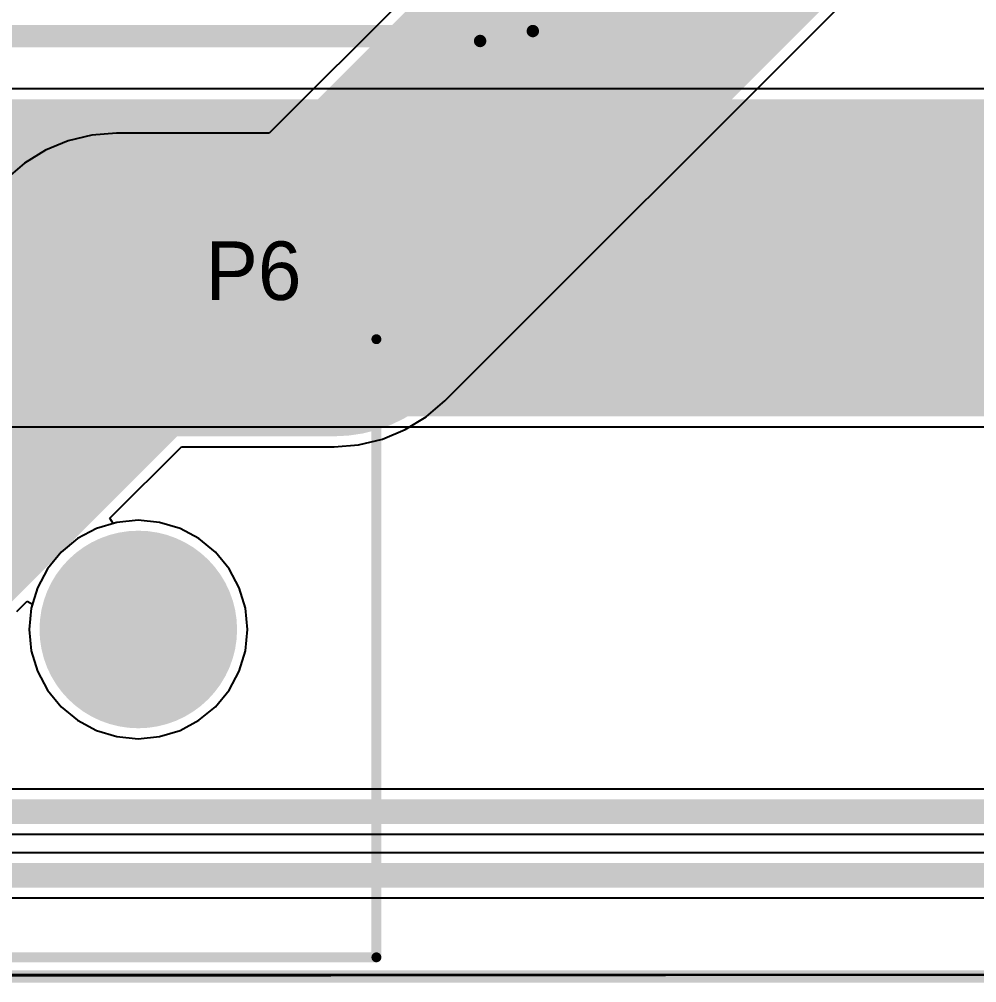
# Model space of a CAD drawing. Header units: millimetres. Extents: x 0.26 to 7.33, y 1.06 to 4.59.
# Drawn here: x 4.87 to 5.642, y 1.665 to 2.443 of the extents above; entities that cross this region are included whole.
import ezdxf

# ---------------------------------------------------------------- set-up
doc = ezdxf.new("R2010")
doc.units = ezdxf.units.MM
doc.header["$MEASUREMENT"] = 0
for name, color, linetype in [('BottomLayer', 5, 'Continuous'), ('BottomOverlay', 54, 'Continuous'), ('BottomSolder', 6, 'Continuous'), ('Mechanical20', 56, 'Continuous'), ('MultiLayer', 9, 'Continuous'), ('PadHoleLayer', 156, 'Continuous'), ('TopLayer', 1, 'Continuous'), ('TopOverlay', 2, 'Continuous'), ('TopSolder', 216, 'Continuous')]:
    doc.layers.add(name, color=color, linetype=linetype)

# ---------------------------------------------------------------- blocks, each defined once
blk = doc.blocks.new('MX150_20_PIN_32')
at = {"layer": 'BottomLayer', "const_width": 0.0374}
blk.add_lwpolyline([(0.87697, -0.02795, 1), (0.91437, -0.02795, 1)], format="xyb", close=True, dxfattribs=at)
at = {"layer": 'BottomSolder', "const_width": 0.0414}
blk.add_lwpolyline([(0.87497, -0.02795, 1), (0.91637, -0.02795, 1)], format="xyb", close=True, dxfattribs=at)
at = {"layer": 'MultiLayer', "const_width": 0.0374}
blk.add_lwpolyline([(0.87697, -0.02795, 1), (0.91437, -0.02795, 1)], format="xyb", close=True, dxfattribs=at)
at = {"layer": 'PadHoleLayer', "const_width": 0.07972}
blk.add_lwpolyline([(0.85581, -0.02795, 1), (0.93553, -0.02795, 1)], format="xyb", close=True, dxfattribs=at)
at = {"layer": 'TopLayer', "const_width": 0.0374}
blk.add_lwpolyline([(0.87697, -0.02795, 1), (0.91437, -0.02795, 1)], format="xyb", close=True, dxfattribs=at)
at = {"layer": 'TopOverlay', "const_width": 0.008}
for points in [[(-1.08622, 0.2063), (1.0878, 0.2063)], [(1.0878, -0.29252), (1.0878, 0.2063)], [(-1.08622, -0.29252), (1.0878, -0.29252)]]:
    blk.add_lwpolyline(points, dxfattribs=at)
at = {"layer": 'TopOverlay', "const_width": 0.004}
for points in [[(1.0858, 0.2063, 1), (1.0898, 0.2063, 1)], [(1.0858, 0.2063, 1), (1.0898, 0.2063, 1)], [(1.0858, -0.29252, 1), (1.0898, -0.29252, 1)], [(1.0858, -0.29252, 1), (1.0898, -0.29252, 1)]]:
    blk.add_lwpolyline(points, format="xyb", close=True, dxfattribs=at)
at = {"layer": 'TopSolder', "const_width": 0.0414}
blk.add_lwpolyline([(0.87497, -0.02795, 1), (0.91637, -0.02795, 1)], format="xyb", close=True, dxfattribs=at)

msp = doc.modelspace()

# ---------------------------------------------------------------- linework, layer by layer
at = {"layer": 'BottomLayer'}
for p, q in [((5.3715, 2.65085), (5.07125, 2.35059)), ((5.21309, 2.13465), (5.58745, 2.509)), ((4.92827, 2.34904), (4.90896, 2.3444)), ((4.94806, 2.35059), (4.92827, 2.34904)), ((5.07125, 2.35059), (4.94806, 2.35059)), ((4.90896, 2.3444), (4.89063, 2.33681)), ((4.89063, 2.33681), (4.8737, 2.32644)), ((4.8737, 2.32644), (4.85861, 2.31354)), ((5.198, 2.12175), (5.21309, 2.13465)), ((5.18108, 2.11138), (5.198, 2.12175)), ((5.16274, 2.10379), (5.18108, 2.11138)), ((5.14343, 2.09915), (5.16274, 2.10379)), ((4.94273, 2.03987), (5.00045, 2.09759)), ((5.00045, 2.09759), (5.12365, 2.09759)), ((5.12365, 2.09759), (5.14343, 2.09915)), ((4.9453, 2.03558), (4.94273, 2.03987)), ((4.96563, 2.03823), (4.94844, 2.03653)), ((4.98283, 2.03653), (4.96563, 2.03823)), ((4.94844, 2.03653), (4.9453, 2.03558)), ((4.99937, 2.03152), (4.98283, 2.03653)), ((5.01461, 2.02337), (4.99937, 2.03152)), ((5.02796, 2.01241), (5.01461, 2.02337)), ((5.03893, 1.99905), (5.02796, 2.01241)), ((5.04707, 1.98381), (5.03893, 1.99905)), ((5.05209, 1.96728), (5.04707, 1.98381)), ((4.8675, 1.96464), (4.87584, 1.97298)), ((4.87584, 1.97298), (4.88013, 1.97041)), ((4.87918, 1.96728), (4.87749, 1.95008)), ((4.88013, 1.97041), (4.87918, 1.96728)), ((5.05378, 1.95008), (5.05209, 1.96728)), ((4.87749, 1.95008), (4.87918, 1.93288)), ((5.05209, 1.93288), (5.05378, 1.95008)), ((4.87918, 1.93288), (4.8842, 1.91635)), ((5.04707, 1.91635), (5.05209, 1.93288)), ((4.8842, 1.91635), (4.89234, 1.90111)), ((5.03893, 1.90111), (5.04707, 1.91635)), ((4.89234, 1.90111), (4.9033, 1.88775)), ((5.02796, 1.88775), (5.03893, 1.90111)), ((4.9033, 1.88775), (4.91666, 1.87679)), ((5.01461, 1.87679), (5.02796, 1.88775)), ((4.91666, 1.87679), (4.9319, 1.86864)), ((4.99937, 1.86864), (5.01461, 1.87679)), ((4.9319, 1.86864), (4.94844, 1.86362)), ((4.98283, 1.86362), (4.99937, 1.86864)), ((4.94844, 1.86362), (4.96563, 1.86193)), ((4.96563, 1.86193), (4.98283, 1.86362)), ((6.19385, 1.82124), (4.77048, 1.82124)), ((4.24495, 1.78486), (6.20138, 1.78486)), ((6.73317, 1.76985), (4.14388, 1.76985)), ((4.13635, 1.73346), (6.7407, 1.73346)), ((7.325, 1.6725), (0.27754, 1.6663))]:
    msp.add_line(p, q, dxfattribs=at)
for points, const_width in [([(5.12365, 2.22409), (5.498, 2.59845)], 0.23622), ([(4.741, 2.01704), (4.94806, 2.22409)], 0.23622), ([(4.94806, 2.22409), (5.12365, 2.22409)], 0.23622), ([(4.24495, 1.80305), (6.20138, 1.80305)], 0.01969), ([(4.13635, 1.75165), (6.7407, 1.75165)], 0.01969)]:
    msp.add_lwpolyline(points, dxfattribs=dict(at, const_width=const_width))
at = {"layer": 'BottomLayer', "const_width": 0.11811}
for points in [[(4.889, 2.22409, 1), (5.00711, 2.22409, 1)], [(4.889, 2.22409, 1), (5.00711, 2.22409, 1)], [(5.06459, 2.22409, 1), (5.1827, 2.22409, 1)], [(5.06459, 2.22409, 1), (5.1827, 2.22409, 1)]]:
    msp.add_lwpolyline(points, format="xyb", close=True, dxfattribs=at)
at = {"layer": 'BottomOverlay', "const_width": 0.01}
for points in [[(5.24144, 2.425), (5.24144, 2.92488)], [(4.533, 2.425), (5.24144, 2.425)]]:
    msp.add_lwpolyline(points, dxfattribs=at)
at = {"layer": 'BottomOverlay', "const_width": 0.005}
msp.add_lwpolyline([(5.23894, 2.425, 1), (5.24394, 2.425, 1)], format="xyb", close=True, dxfattribs=at)
msp.add_lwpolyline([(5.23894, 2.425, 1), (5.24394, 2.425, 1)], format="xyb", close=True, dxfattribs=at)
at = {"layer": 'Mechanical20', "const_width": 0.01}
msp.add_lwpolyline([(0.302, 1.67), (7.325, 1.67)], dxfattribs=at)
at = {"layer": 'TopLayer'}
for p, q in [((5.94164, 2.38637), (4.641, 2.38637)), ((4.6556, 2.11363), (5.91573, 2.11363)), ((4.96563, 2.03823), (4.94844, 2.03653)), ((4.98283, 2.03653), (4.96563, 2.03823)), ((4.9319, 2.03152), (4.91666, 2.02337)), ((4.94844, 2.03653), (4.9319, 2.03152)), ((4.99937, 2.03152), (4.98283, 2.03653)), ((5.01461, 2.02337), (4.99937, 2.03152)), ((4.91666, 2.02337), (4.9033, 2.01241)), ((5.02796, 2.01241), (5.01461, 2.02337)), ((4.9033, 2.01241), (4.89234, 1.99905)), ((5.03893, 1.99905), (5.02796, 2.01241)), ((4.89234, 1.99905), (4.8842, 1.98381)), ((5.04707, 1.98381), (5.03893, 1.99905)), ((4.8842, 1.98381), (4.87918, 1.96728)), ((5.05209, 1.96728), (5.04707, 1.98381)), ((4.87918, 1.96728), (4.87749, 1.95008)), ((5.05378, 1.95008), (5.05209, 1.96728)), ((4.87749, 1.95008), (4.87918, 1.93288)), ((5.05209, 1.93288), (5.05378, 1.95008)), ((4.87918, 1.93288), (4.8842, 1.91635)), ((5.04707, 1.91635), (5.05209, 1.93288)), ((4.8842, 1.91635), (4.89234, 1.90111)), ((5.03893, 1.90111), (5.04707, 1.91635)), ((4.89234, 1.90111), (4.9033, 1.88775)), ((5.02796, 1.88775), (5.03893, 1.90111)), ((4.9033, 1.88775), (4.91666, 1.87679)), ((5.01461, 1.87679), (5.02796, 1.88775)), ((4.91666, 1.87679), (4.9319, 1.86864)), ((4.99937, 1.86864), (5.01461, 1.87679)), ((4.9319, 1.86864), (4.94844, 1.86362)), ((4.98283, 1.86362), (4.99937, 1.86864)), ((4.94844, 1.86362), (4.96563, 1.86193)), ((4.96563, 1.86193), (4.98283, 1.86362)), ((7.325, 1.6713), (0.279, 1.6713))]:
    msp.add_line(p, q, dxfattribs=at)
at = {"layer": 'TopLayer', "const_width": 0.25591}
msp.add_lwpolyline([(4.641, 2.25), (6.05013, 2.25)], dxfattribs=at)
at = {"layer": 'TopOverlay', "const_width": 0.01}
for points in [[(5.284, 2.433), (5.284, 2.87701)], [(4.717, 2.433), (5.284, 2.433)]]:
    msp.add_lwpolyline(points, dxfattribs=at)
at = {"layer": 'TopOverlay', "const_width": 0.005}
msp.add_lwpolyline([(5.2815, 2.433, 1), (5.2865, 2.433, 1)], format="xyb", close=True, dxfattribs=at)
msp.add_lwpolyline([(5.2815, 2.433, 1), (5.2865, 2.433, 1)], format="xyb", close=True, dxfattribs=at)

# ---------------------------------------------------------------- block references
at = {"rotation": 360}
msp.add_blockref('MX150_20_PIN_32', (4.06996, 1.97803), dxfattribs=at)

# ---------------------------------------------------------------- texts
at = {"layer": 'TopOverlay'}
msp.add_text('P6', height=0.047244, dxfattribs=at).set_placement((5.02, 2.216))

doc.saveas('drawing.dxf')
